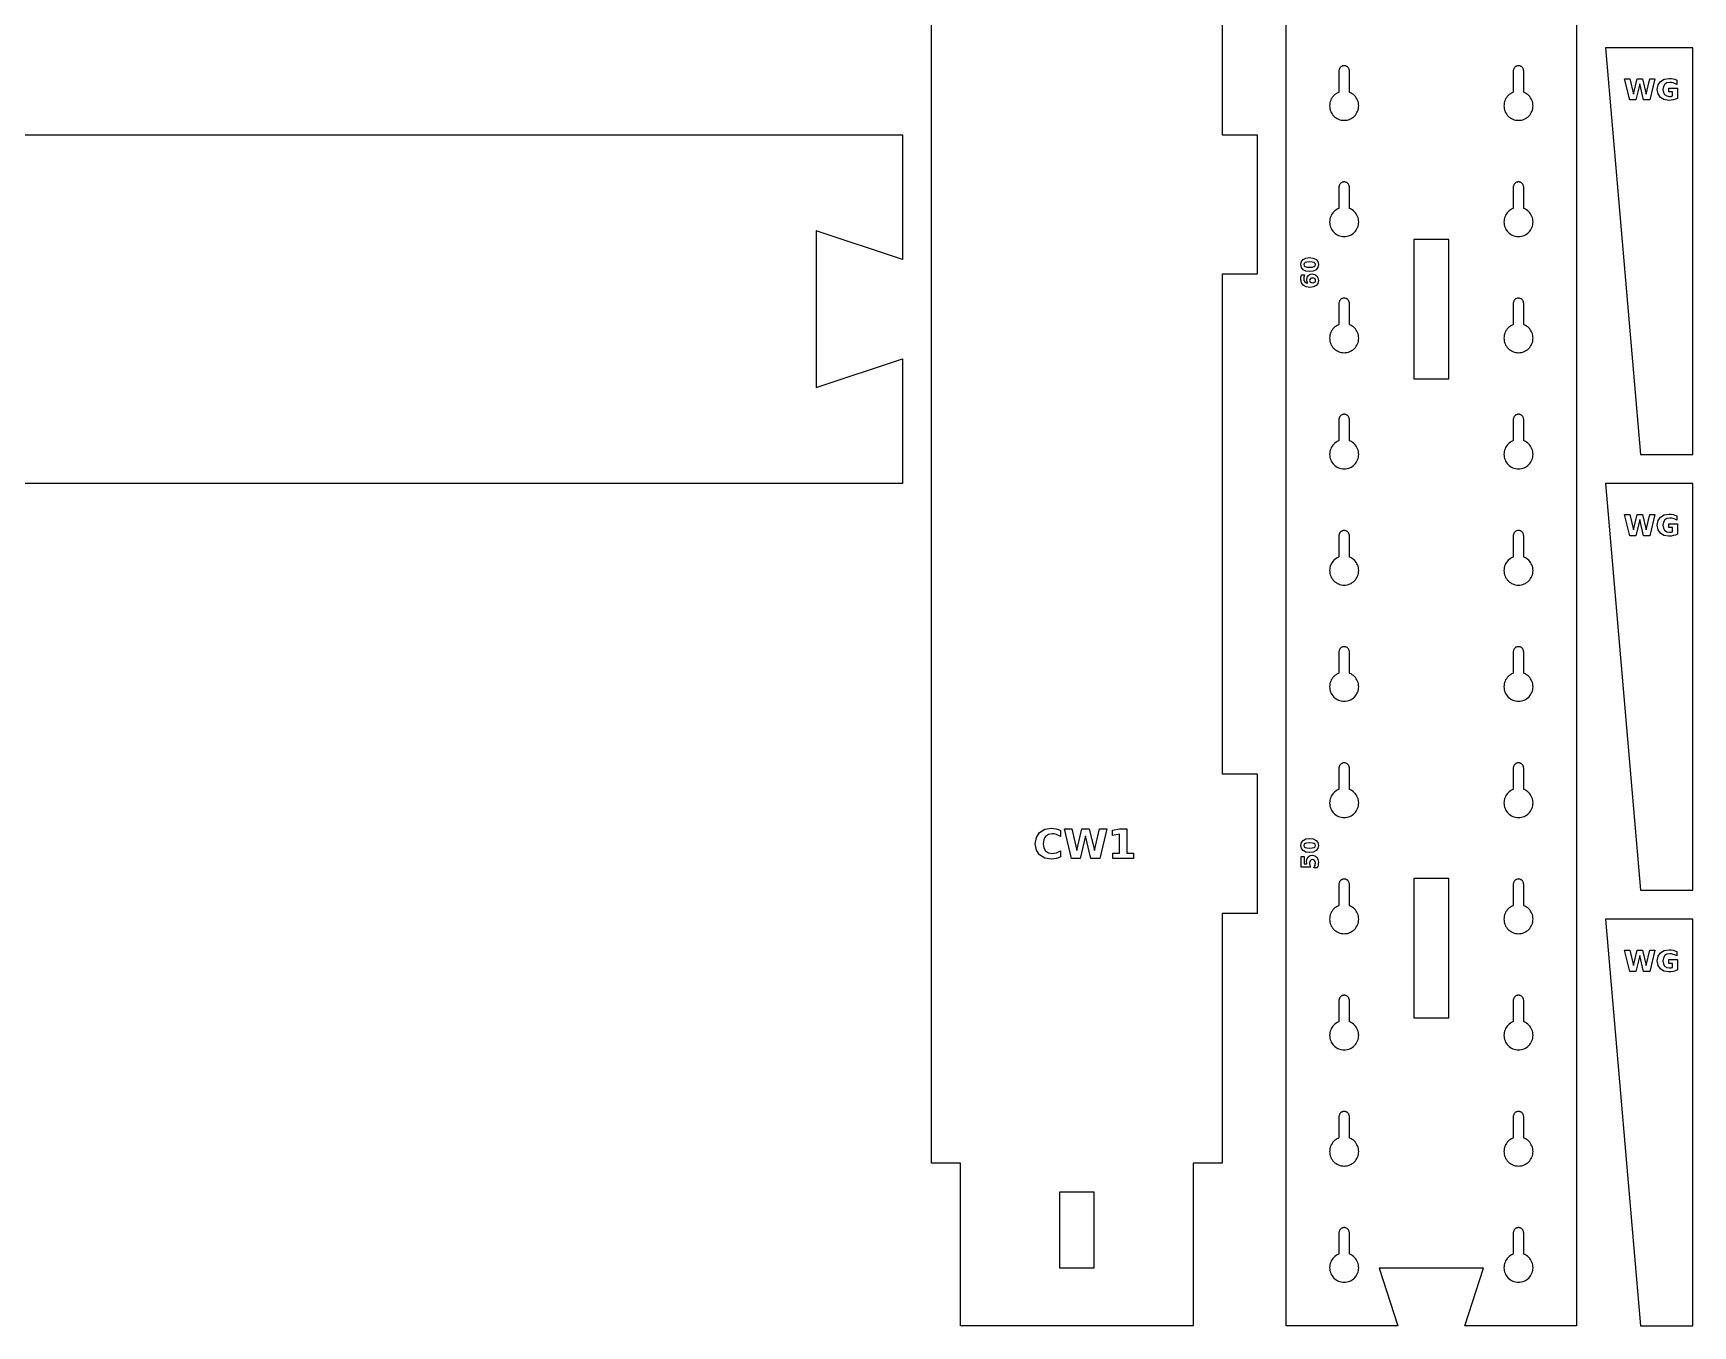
# Model space of a CAD drawing. Header units: millimetres. Extents: x 12 to 584, y 12 to 378.
# Drawn here: x 298.1 to 583.7, y 12.5 to 235 of the extents above; entities that cross this region are included whole.
import ezdxf

# ---------------------------------------------------------------- set-up
doc = ezdxf.new("R2010")
doc.units = ezdxf.units.MM
doc.layers.add('CUT', color=1, linetype='Continuous')
doc.layers.add('ENGRAVE', color=5, linetype='Continuous')

msp = doc.modelspace()

# ---------------------------------------------------------------- linework, layer by layer
at = {"layer": 'CUT', "color": 1}
for points in [[(502.72, 40.5), (497.72, 40.5), (497.72, 12.5), (457.72, 12.5), (457.72, 40.5), (452.72, 40.5), (452.72, 350.5), (470.58, 350.5), (466.47, 362.88), (488.97, 362.88), (484.86, 350.5), (502.72, 350.5), (502.72, 217.5), (508.72, 217.5), (508.72, 193.5), (502.72, 193.5), (502.72, 107.5), (508.72, 107.5), (508.72, 83.5), (502.72, 83.5)], [(518.72, 322.5), (518.72, 328.5), (558.72, 328.5), (558.72, 322.5), (563.72, 322.5), (563.72, 12.5), (544.46, 12.5), (547.72, 22.4), (529.72, 22.4), (532.97, 12.5), (513.72, 12.5), (513.72, 322.5)], [(583.72, 162.5), (583.72, 232.5), (568.72, 232.5), (574.72, 162.5)], [(525.3, 224.43), (525.11, 224.58), (524.9, 224.7), (524.67, 224.81), (524.62, 224.83), (524.62, 228.5), (524.61, 228.59), (524.6, 228.68), (524.58, 228.76), (524.55, 228.84), (524.51, 228.92), (524.47, 229), (524.41, 229.07), (524.35, 229.14), (524.29, 229.2), (524.22, 229.25), (524.14, 229.29), (524.06, 229.33), (523.98, 229.36), (523.89, 229.38), (523.81, 229.4), (523.72, 229.4), (523.63, 229.4), (523.54, 229.38), (523.46, 229.36), (523.37, 229.33), (523.29, 229.29), (523.22, 229.25), (523.15, 229.2), (523.08, 229.14), (523.02, 229.07), (522.97, 229), (522.92, 228.92), (522.89, 228.84), (522.86, 228.76), (522.84, 228.68), (522.82, 228.59), (522.82, 228.5), (522.82, 224.83), (522.76, 224.81), (522.54, 224.7), (522.33, 224.58), (522.13, 224.43), (521.95, 224.27), (521.79, 224.09), (521.64, 223.89), (521.51, 223.68), (521.41, 223.46), (521.33, 223.23), (521.27, 222.99), (521.23, 222.75), (521.22, 222.5), (521.23, 222.25), (521.27, 222.01), (521.33, 221.77), (521.41, 221.54), (521.51, 221.32), (521.64, 221.11), (521.79, 220.91), (521.95, 220.73), (522.13, 220.57), (522.33, 220.42), (522.54, 220.3), (522.76, 220.19), (522.99, 220.11), (523.23, 220.05), (523.47, 220.01), (523.72, 220), (523.96, 220.01), (524.21, 220.05), (524.44, 220.11), (524.67, 220.19), (524.9, 220.3), (525.11, 220.42), (525.3, 220.57), (525.49, 220.73), (525.65, 220.91), (525.8, 221.11), (525.92, 221.32), (526.03, 221.54), (526.11, 221.77), (526.17, 222.01), (526.21, 222.25), (526.22, 222.5), (526.21, 222.75), (526.17, 222.99), (526.11, 223.23), (526.03, 223.46), (525.92, 223.68), (525.8, 223.89), (525.65, 224.09), (525.49, 224.27)], [(555.3, 224.43), (555.11, 224.58), (554.9, 224.7), (554.67, 224.81), (554.62, 224.83), (554.62, 228.5), (554.61, 228.59), (554.6, 228.68), (554.58, 228.76), (554.55, 228.84), (554.51, 228.92), (554.47, 229), (554.41, 229.07), (554.35, 229.14), (554.29, 229.2), (554.22, 229.25), (554.14, 229.29), (554.06, 229.33), (553.98, 229.36), (553.89, 229.38), (553.81, 229.4), (553.72, 229.4), (553.63, 229.4), (553.54, 229.38), (553.46, 229.36), (553.37, 229.33), (553.29, 229.29), (553.22, 229.25), (553.15, 229.2), (553.08, 229.14), (553.02, 229.07), (552.97, 229), (552.92, 228.92), (552.89, 228.84), (552.86, 228.76), (552.84, 228.68), (552.82, 228.59), (552.82, 228.5), (552.82, 224.83), (552.76, 224.81), (552.54, 224.7), (552.33, 224.58), (552.13, 224.43), (551.95, 224.27), (551.79, 224.09), (551.64, 223.89), (551.51, 223.68), (551.41, 223.46), (551.33, 223.23), (551.27, 222.99), (551.23, 222.75), (551.22, 222.5), (551.23, 222.25), (551.27, 222.01), (551.33, 221.77), (551.41, 221.54), (551.51, 221.32), (551.64, 221.11), (551.79, 220.91), (551.95, 220.73), (552.13, 220.57), (552.33, 220.42), (552.54, 220.3), (552.76, 220.19), (552.99, 220.11), (553.23, 220.05), (553.47, 220.01), (553.72, 220), (553.96, 220.01), (554.21, 220.05), (554.44, 220.11), (554.67, 220.19), (554.9, 220.3), (555.11, 220.42), (555.3, 220.57), (555.49, 220.73), (555.65, 220.91), (555.8, 221.11), (555.92, 221.32), (556.03, 221.54), (556.11, 221.77), (556.17, 222.01), (556.21, 222.25), (556.22, 222.5), (556.21, 222.75), (556.17, 222.99), (556.11, 223.23), (556.03, 223.46), (555.92, 223.68), (555.8, 223.89), (555.65, 224.09), (555.49, 224.27)], [(525.3, 204.43), (525.11, 204.58), (524.9, 204.7), (524.67, 204.81), (524.62, 204.83), (524.62, 208.5), (524.61, 208.59), (524.6, 208.68), (524.58, 208.76), (524.55, 208.84), (524.51, 208.92), (524.47, 209), (524.41, 209.07), (524.35, 209.14), (524.29, 209.2), (524.22, 209.25), (524.14, 209.29), (524.06, 209.33), (523.98, 209.36), (523.89, 209.38), (523.81, 209.4), (523.72, 209.4), (523.63, 209.4), (523.54, 209.38), (523.46, 209.36), (523.37, 209.33), (523.29, 209.29), (523.22, 209.25), (523.15, 209.2), (523.08, 209.14), (523.02, 209.07), (522.97, 209), (522.92, 208.92), (522.89, 208.84), (522.86, 208.76), (522.84, 208.68), (522.82, 208.59), (522.82, 208.5), (522.82, 204.83), (522.76, 204.81), (522.54, 204.7), (522.33, 204.58), (522.13, 204.43), (521.95, 204.27), (521.79, 204.09), (521.64, 203.89), (521.51, 203.68), (521.41, 203.46), (521.33, 203.23), (521.27, 202.99), (521.23, 202.75), (521.22, 202.5), (521.23, 202.25), (521.27, 202.01), (521.33, 201.77), (521.41, 201.54), (521.51, 201.32), (521.64, 201.11), (521.79, 200.91), (521.95, 200.73), (522.13, 200.57), (522.33, 200.42), (522.54, 200.3), (522.76, 200.19), (522.99, 200.11), (523.23, 200.05), (523.47, 200.01), (523.72, 200), (523.96, 200.01), (524.21, 200.05), (524.44, 200.11), (524.67, 200.19), (524.9, 200.3), (525.11, 200.42), (525.3, 200.57), (525.49, 200.73), (525.65, 200.91), (525.8, 201.11), (525.92, 201.32), (526.03, 201.54), (526.11, 201.77), (526.17, 202.01), (526.21, 202.25), (526.22, 202.5), (526.21, 202.75), (526.17, 202.99), (526.11, 203.23), (526.03, 203.46), (525.92, 203.68), (525.8, 203.89), (525.65, 204.09), (525.49, 204.27)], [(555.3, 204.43), (555.11, 204.58), (554.9, 204.7), (554.67, 204.81), (554.62, 204.83), (554.62, 208.5), (554.61, 208.59), (554.6, 208.68), (554.58, 208.76), (554.55, 208.84), (554.51, 208.92), (554.47, 209), (554.41, 209.07), (554.35, 209.14), (554.29, 209.2), (554.22, 209.25), (554.14, 209.29), (554.06, 209.33), (553.98, 209.36), (553.89, 209.38), (553.81, 209.4), (553.72, 209.4), (553.63, 209.4), (553.54, 209.38), (553.46, 209.36), (553.37, 209.33), (553.29, 209.29), (553.22, 209.25), (553.15, 209.2), (553.08, 209.14), (553.02, 209.07), (552.97, 209), (552.92, 208.92), (552.89, 208.84), (552.86, 208.76), (552.84, 208.68), (552.82, 208.59), (552.82, 208.5), (552.82, 204.83), (552.76, 204.81), (552.54, 204.7), (552.33, 204.58), (552.13, 204.43), (551.95, 204.27), (551.79, 204.09), (551.64, 203.89), (551.51, 203.68), (551.41, 203.46), (551.33, 203.23), (551.27, 202.99), (551.23, 202.75), (551.22, 202.5), (551.23, 202.25), (551.27, 202.01), (551.33, 201.77), (551.41, 201.54), (551.51, 201.32), (551.64, 201.11), (551.79, 200.91), (551.95, 200.73), (552.13, 200.57), (552.33, 200.42), (552.54, 200.3), (552.76, 200.19), (552.99, 200.11), (553.23, 200.05), (553.47, 200.01), (553.72, 200), (553.96, 200.01), (554.21, 200.05), (554.44, 200.11), (554.67, 200.19), (554.9, 200.3), (555.11, 200.42), (555.3, 200.57), (555.49, 200.73), (555.65, 200.91), (555.8, 201.11), (555.92, 201.32), (556.03, 201.54), (556.11, 201.77), (556.17, 202.01), (556.21, 202.25), (556.22, 202.5), (556.21, 202.75), (556.17, 202.99), (556.11, 203.23), (556.03, 203.46), (555.92, 203.68), (555.8, 203.89), (555.65, 204.09), (555.49, 204.27)], [(535.72, 199.5), (535.72, 175.5), (541.72, 175.5), (541.72, 199.5)], [(525.49, 184.27), (525.3, 184.43), (525.11, 184.58), (524.9, 184.7), (524.67, 184.81), (524.62, 184.83), (524.62, 188.5), (524.61, 188.59), (524.6, 188.68), (524.58, 188.76), (524.55, 188.84), (524.51, 188.92), (524.47, 189), (524.41, 189.07), (524.35, 189.14), (524.29, 189.2), (524.22, 189.25), (524.14, 189.29), (524.06, 189.33), (523.98, 189.36), (523.89, 189.38), (523.81, 189.4), (523.72, 189.4), (523.63, 189.4), (523.54, 189.38), (523.46, 189.36), (523.37, 189.33), (523.29, 189.29), (523.22, 189.25), (523.15, 189.2), (523.08, 189.14), (523.02, 189.07), (522.97, 189), (522.92, 188.92), (522.89, 188.84), (522.86, 188.76), (522.84, 188.68), (522.82, 188.59), (522.82, 188.5), (522.82, 184.83), (522.76, 184.81), (522.54, 184.7), (522.33, 184.58), (522.13, 184.43), (521.95, 184.27), (521.79, 184.09), (521.64, 183.89), (521.51, 183.68), (521.41, 183.46), (521.33, 183.23), (521.27, 182.99), (521.23, 182.75), (521.22, 182.5), (521.23, 182.25), (521.27, 182.01), (521.33, 181.77), (521.41, 181.54), (521.51, 181.32), (521.64, 181.11), (521.79, 180.91), (521.95, 180.73), (522.13, 180.57), (522.33, 180.42), (522.54, 180.3), (522.76, 180.19), (522.99, 180.11), (523.23, 180.05), (523.47, 180.01), (523.72, 180), (523.96, 180.01), (524.21, 180.05), (524.44, 180.11), (524.67, 180.19), (524.9, 180.3), (525.11, 180.42), (525.3, 180.57), (525.49, 180.73), (525.65, 180.91), (525.8, 181.11), (525.92, 181.32), (526.03, 181.54), (526.11, 181.77), (526.17, 182.01), (526.21, 182.25), (526.22, 182.5), (526.21, 182.75), (526.17, 182.99), (526.11, 183.23), (526.03, 183.46), (525.92, 183.68), (525.8, 183.89), (525.65, 184.09)], [(555.3, 184.43), (555.11, 184.58), (554.9, 184.7), (554.67, 184.81), (554.62, 184.83), (554.62, 188.5), (554.61, 188.59), (554.6, 188.68), (554.58, 188.76), (554.55, 188.84), (554.51, 188.92), (554.47, 189), (554.41, 189.07), (554.35, 189.14), (554.29, 189.2), (554.22, 189.25), (554.14, 189.29), (554.06, 189.33), (553.98, 189.36), (553.89, 189.38), (553.81, 189.4), (553.72, 189.4), (553.63, 189.4), (553.54, 189.38), (553.46, 189.36), (553.37, 189.33), (553.29, 189.29), (553.22, 189.25), (553.15, 189.2), (553.08, 189.14), (553.02, 189.07), (552.97, 189), (552.92, 188.92), (552.89, 188.84), (552.86, 188.76), (552.84, 188.68), (552.82, 188.59), (552.82, 188.5), (552.82, 184.83), (552.76, 184.81), (552.54, 184.7), (552.33, 184.58), (552.13, 184.43), (551.95, 184.27), (551.79, 184.09), (551.64, 183.89), (551.51, 183.68), (551.41, 183.46), (551.33, 183.23), (551.27, 182.99), (551.23, 182.75), (551.22, 182.5), (551.23, 182.25), (551.27, 182.01), (551.33, 181.77), (551.41, 181.54), (551.51, 181.32), (551.64, 181.11), (551.79, 180.91), (551.95, 180.73), (552.13, 180.57), (552.33, 180.42), (552.54, 180.3), (552.76, 180.19), (552.99, 180.11), (553.23, 180.05), (553.47, 180.01), (553.72, 180), (553.96, 180.01), (554.21, 180.05), (554.44, 180.11), (554.67, 180.19), (554.9, 180.3), (555.11, 180.42), (555.3, 180.57), (555.49, 180.73), (555.65, 180.91), (555.8, 181.11), (555.92, 181.32), (556.03, 181.54), (556.11, 181.77), (556.17, 182.01), (556.21, 182.25), (556.22, 182.5), (556.21, 182.75), (556.17, 182.99), (556.11, 183.23), (556.03, 183.46), (555.92, 183.68), (555.8, 183.89), (555.65, 184.09), (555.49, 184.27)], [(525.49, 164.27), (525.3, 164.43), (525.11, 164.58), (524.9, 164.7), (524.67, 164.81), (524.62, 164.83), (524.62, 168.5), (524.61, 168.59), (524.6, 168.68), (524.58, 168.76), (524.55, 168.84), (524.51, 168.92), (524.47, 169), (524.41, 169.07), (524.35, 169.14), (524.29, 169.2), (524.22, 169.25), (524.14, 169.29), (524.06, 169.33), (523.98, 169.36), (523.89, 169.38), (523.81, 169.4), (523.72, 169.4), (523.63, 169.4), (523.54, 169.38), (523.46, 169.36), (523.37, 169.33), (523.29, 169.29), (523.22, 169.25), (523.15, 169.2), (523.08, 169.14), (523.02, 169.07), (522.97, 169), (522.92, 168.92), (522.89, 168.84), (522.86, 168.76), (522.84, 168.68), (522.82, 168.59), (522.82, 168.5), (522.82, 164.83), (522.76, 164.81), (522.54, 164.7), (522.33, 164.58), (522.13, 164.43), (521.95, 164.27), (521.79, 164.09), (521.64, 163.89), (521.51, 163.68), (521.41, 163.46), (521.33, 163.23), (521.27, 162.99), (521.23, 162.75), (521.22, 162.5), (521.23, 162.25), (521.27, 162.01), (521.33, 161.77), (521.41, 161.54), (521.51, 161.32), (521.64, 161.11), (521.79, 160.91), (521.95, 160.73), (522.13, 160.57), (522.33, 160.42), (522.54, 160.3), (522.76, 160.19), (522.99, 160.11), (523.23, 160.05), (523.47, 160.01), (523.72, 160), (523.96, 160.01), (524.21, 160.05), (524.44, 160.11), (524.67, 160.19), (524.9, 160.3), (525.11, 160.42), (525.3, 160.57), (525.49, 160.73), (525.65, 160.91), (525.8, 161.11), (525.92, 161.32), (526.03, 161.54), (526.11, 161.77), (526.17, 162.01), (526.21, 162.25), (526.22, 162.5), (526.21, 162.75), (526.17, 162.99), (526.11, 163.23), (526.03, 163.46), (525.92, 163.68), (525.8, 163.89), (525.65, 164.09)], [(555.49, 164.27), (555.3, 164.43), (555.11, 164.58), (554.9, 164.7), (554.67, 164.81), (554.62, 164.83), (554.62, 168.5), (554.61, 168.59), (554.6, 168.68), (554.58, 168.76), (554.55, 168.84), (554.51, 168.92), (554.47, 169), (554.41, 169.07), (554.35, 169.14), (554.29, 169.2), (554.22, 169.25), (554.14, 169.29), (554.06, 169.33), (553.98, 169.36), (553.89, 169.38), (553.81, 169.4), (553.72, 169.4), (553.63, 169.4), (553.54, 169.38), (553.46, 169.36), (553.37, 169.33), (553.29, 169.29), (553.22, 169.25), (553.15, 169.2), (553.08, 169.14), (553.02, 169.07), (552.97, 169), (552.92, 168.92), (552.89, 168.84), (552.86, 168.76), (552.84, 168.68), (552.82, 168.59), (552.82, 168.5), (552.82, 164.83), (552.76, 164.81), (552.54, 164.7), (552.33, 164.58), (552.13, 164.43), (551.95, 164.27), (551.79, 164.09), (551.64, 163.89), (551.51, 163.68), (551.41, 163.46), (551.33, 163.23), (551.27, 162.99), (551.23, 162.75), (551.22, 162.5), (551.23, 162.25), (551.27, 162.01), (551.33, 161.77), (551.41, 161.54), (551.51, 161.32), (551.64, 161.11), (551.79, 160.91), (551.95, 160.73), (552.13, 160.57), (552.33, 160.42), (552.54, 160.3), (552.76, 160.19), (552.99, 160.11), (553.23, 160.05), (553.47, 160.01), (553.72, 160), (553.96, 160.01), (554.21, 160.05), (554.44, 160.11), (554.67, 160.19), (554.9, 160.3), (555.11, 160.42), (555.3, 160.57), (555.49, 160.73), (555.65, 160.91), (555.8, 161.11), (555.92, 161.32), (556.03, 161.54), (556.11, 161.77), (556.17, 162.01), (556.21, 162.25), (556.22, 162.5), (556.21, 162.75), (556.17, 162.99), (556.11, 163.23), (556.03, 163.46), (555.92, 163.68), (555.8, 163.89), (555.65, 164.09)], [(583.72, 87.5), (583.72, 157.5), (568.72, 157.5), (574.72, 87.5)], [(525.3, 144.43), (525.11, 144.58), (524.9, 144.7), (524.67, 144.81), (524.62, 144.83), (524.62, 148.5), (524.61, 148.59), (524.6, 148.68), (524.58, 148.76), (524.55, 148.84), (524.51, 148.92), (524.47, 149), (524.41, 149.07), (524.35, 149.14), (524.29, 149.2), (524.22, 149.25), (524.14, 149.29), (524.06, 149.33), (523.98, 149.36), (523.89, 149.38), (523.81, 149.4), (523.72, 149.4), (523.63, 149.4), (523.54, 149.38), (523.46, 149.36), (523.37, 149.33), (523.29, 149.29), (523.22, 149.25), (523.15, 149.2), (523.08, 149.14), (523.02, 149.07), (522.97, 149), (522.92, 148.92), (522.89, 148.84), (522.86, 148.76), (522.84, 148.68), (522.82, 148.59), (522.82, 148.5), (522.82, 144.83), (522.76, 144.81), (522.54, 144.7), (522.33, 144.58), (522.13, 144.43), (521.95, 144.27), (521.79, 144.09), (521.64, 143.89), (521.51, 143.68), (521.41, 143.46), (521.33, 143.23), (521.27, 142.99), (521.23, 142.75), (521.22, 142.5), (521.23, 142.25), (521.27, 142.01), (521.33, 141.77), (521.41, 141.54), (521.51, 141.32), (521.64, 141.11), (521.79, 140.91), (521.95, 140.73), (522.13, 140.57), (522.33, 140.42), (522.54, 140.3), (522.76, 140.19), (522.99, 140.11), (523.23, 140.05), (523.47, 140.01), (523.72, 140), (523.96, 140.01), (524.21, 140.05), (524.44, 140.11), (524.67, 140.19), (524.9, 140.3), (525.11, 140.42), (525.3, 140.57), (525.49, 140.73), (525.65, 140.91), (525.8, 141.11), (525.92, 141.32), (526.03, 141.54), (526.11, 141.77), (526.17, 142.01), (526.21, 142.25), (526.22, 142.5), (526.21, 142.75), (526.17, 142.99), (526.11, 143.23), (526.03, 143.46), (525.92, 143.68), (525.8, 143.89), (525.65, 144.09), (525.49, 144.27)], [(555.49, 144.27), (555.3, 144.43), (555.11, 144.58), (554.9, 144.7), (554.67, 144.81), (554.62, 144.83), (554.62, 148.5), (554.61, 148.59), (554.6, 148.68), (554.58, 148.76), (554.55, 148.84), (554.51, 148.92), (554.47, 149), (554.41, 149.07), (554.35, 149.14), (554.29, 149.2), (554.22, 149.25), (554.14, 149.29), (554.06, 149.33), (553.98, 149.36), (553.89, 149.38), (553.81, 149.4), (553.72, 149.4), (553.63, 149.4), (553.54, 149.38), (553.46, 149.36), (553.37, 149.33), (553.29, 149.29), (553.22, 149.25), (553.15, 149.2), (553.08, 149.14), (553.02, 149.07), (552.97, 149), (552.92, 148.92), (552.89, 148.84), (552.86, 148.76), (552.84, 148.68), (552.82, 148.59), (552.82, 148.5), (552.82, 144.83), (552.76, 144.81), (552.54, 144.7), (552.33, 144.58), (552.13, 144.43), (551.95, 144.27), (551.79, 144.09), (551.64, 143.89), (551.51, 143.68), (551.41, 143.46), (551.33, 143.23), (551.27, 142.99), (551.23, 142.75), (551.22, 142.5), (551.23, 142.25), (551.27, 142.01), (551.33, 141.77), (551.41, 141.54), (551.51, 141.32), (551.64, 141.11), (551.79, 140.91), (551.95, 140.73), (552.13, 140.57), (552.33, 140.42), (552.54, 140.3), (552.76, 140.19), (552.99, 140.11), (553.23, 140.05), (553.47, 140.01), (553.72, 140), (553.96, 140.01), (554.21, 140.05), (554.44, 140.11), (554.67, 140.19), (554.9, 140.3), (555.11, 140.42), (555.3, 140.57), (555.49, 140.73), (555.65, 140.91), (555.8, 141.11), (555.92, 141.32), (556.03, 141.54), (556.11, 141.77), (556.17, 142.01), (556.21, 142.25), (556.22, 142.5), (556.21, 142.75), (556.17, 142.99), (556.11, 143.23), (556.03, 143.46), (555.92, 143.68), (555.8, 143.89), (555.65, 144.09)], [(525.49, 124.27), (525.3, 124.43), (525.11, 124.58), (524.9, 124.7), (524.67, 124.81), (524.62, 124.83), (524.62, 128.5), (524.61, 128.59), (524.6, 128.68), (524.58, 128.76), (524.55, 128.84), (524.51, 128.92), (524.47, 129), (524.41, 129.07), (524.35, 129.14), (524.29, 129.2), (524.22, 129.25), (524.14, 129.29), (524.06, 129.33), (523.98, 129.36), (523.89, 129.38), (523.81, 129.4), (523.72, 129.4), (523.63, 129.4), (523.54, 129.38), (523.46, 129.36), (523.37, 129.33), (523.29, 129.29), (523.22, 129.25), (523.15, 129.2), (523.08, 129.14), (523.02, 129.07), (522.97, 129), (522.92, 128.92), (522.89, 128.84), (522.86, 128.76), (522.84, 128.68), (522.82, 128.59), (522.82, 128.5), (522.82, 124.83), (522.76, 124.81), (522.54, 124.7), (522.33, 124.58), (522.13, 124.43), (521.95, 124.27), (521.79, 124.09), (521.64, 123.89), (521.51, 123.68), (521.41, 123.46), (521.33, 123.23), (521.27, 122.99), (521.23, 122.75), (521.22, 122.5), (521.23, 122.25), (521.27, 122.01), (521.33, 121.77), (521.41, 121.54), (521.51, 121.32), (521.64, 121.11), (521.79, 120.91), (521.95, 120.73), (522.13, 120.57), (522.33, 120.42), (522.54, 120.3), (522.76, 120.19), (522.99, 120.11), (523.23, 120.05), (523.47, 120.01), (523.72, 120), (523.96, 120.01), (524.21, 120.05), (524.44, 120.11), (524.67, 120.19), (524.9, 120.3), (525.11, 120.42), (525.3, 120.57), (525.49, 120.73), (525.65, 120.91), (525.8, 121.11), (525.92, 121.32), (526.03, 121.54), (526.11, 121.77), (526.17, 122.01), (526.21, 122.25), (526.22, 122.5), (526.21, 122.75), (526.17, 122.99), (526.11, 123.23), (526.03, 123.46), (525.92, 123.68), (525.8, 123.89), (525.65, 124.09)], [(555.3, 124.43), (555.11, 124.58), (554.9, 124.7), (554.67, 124.81), (554.62, 124.83), (554.62, 128.5), (554.61, 128.59), (554.6, 128.68), (554.58, 128.76), (554.55, 128.84), (554.51, 128.92), (554.47, 129), (554.41, 129.07), (554.35, 129.14), (554.29, 129.2), (554.22, 129.25), (554.14, 129.29), (554.06, 129.33), (553.98, 129.36), (553.89, 129.38), (553.81, 129.4), (553.72, 129.4), (553.63, 129.4), (553.54, 129.38), (553.46, 129.36), (553.37, 129.33), (553.29, 129.29), (553.22, 129.25), (553.15, 129.2), (553.08, 129.14), (553.02, 129.07), (552.97, 129), (552.92, 128.92), (552.89, 128.84), (552.86, 128.76), (552.84, 128.68), (552.82, 128.59), (552.82, 128.5), (552.82, 124.83), (552.76, 124.81), (552.54, 124.7), (552.33, 124.58), (552.13, 124.43), (551.95, 124.27), (551.79, 124.09), (551.64, 123.89), (551.51, 123.68), (551.41, 123.46), (551.33, 123.23), (551.27, 122.99), (551.23, 122.75), (551.22, 122.5), (551.23, 122.25), (551.27, 122.01), (551.33, 121.77), (551.41, 121.54), (551.51, 121.32), (551.64, 121.11), (551.79, 120.91), (551.95, 120.73), (552.13, 120.57), (552.33, 120.42), (552.54, 120.3), (552.76, 120.19), (552.99, 120.11), (553.23, 120.05), (553.47, 120.01), (553.72, 120), (553.96, 120.01), (554.21, 120.05), (554.44, 120.11), (554.67, 120.19), (554.9, 120.3), (555.11, 120.42), (555.3, 120.57), (555.49, 120.73), (555.65, 120.91), (555.8, 121.11), (555.92, 121.32), (556.03, 121.54), (556.11, 121.77), (556.17, 122.01), (556.21, 122.25), (556.22, 122.5), (556.21, 122.75), (556.17, 122.99), (556.11, 123.23), (556.03, 123.46), (555.92, 123.68), (555.8, 123.89), (555.65, 124.09), (555.49, 124.27)], [(525.3, 104.43), (525.11, 104.58), (524.9, 104.7), (524.67, 104.81), (524.62, 104.83), (524.62, 108.5), (524.61, 108.59), (524.6, 108.68), (524.58, 108.76), (524.55, 108.84), (524.51, 108.92), (524.47, 109), (524.41, 109.07), (524.35, 109.14), (524.29, 109.2), (524.22, 109.25), (524.14, 109.29), (524.06, 109.33), (523.98, 109.36), (523.89, 109.38), (523.81, 109.4), (523.72, 109.4), (523.63, 109.4), (523.54, 109.38), (523.46, 109.36), (523.37, 109.33), (523.29, 109.29), (523.22, 109.25), (523.15, 109.2), (523.08, 109.14), (523.02, 109.07), (522.97, 109), (522.92, 108.92), (522.89, 108.84), (522.86, 108.76), (522.84, 108.68), (522.82, 108.59), (522.82, 108.5), (522.82, 104.83), (522.76, 104.81), (522.54, 104.7), (522.33, 104.58), (522.13, 104.43), (521.95, 104.27), (521.79, 104.09), (521.64, 103.89), (521.51, 103.68), (521.41, 103.46), (521.33, 103.23), (521.27, 102.99), (521.23, 102.75), (521.22, 102.5), (521.23, 102.25), (521.27, 102.01), (521.33, 101.77), (521.41, 101.54), (521.51, 101.32), (521.64, 101.11), (521.79, 100.91), (521.95, 100.73), (522.13, 100.57), (522.33, 100.42), (522.54, 100.3), (522.76, 100.19), (522.99, 100.11), (523.23, 100.05), (523.47, 100.01), (523.72, 100), (523.96, 100.01), (524.21, 100.05), (524.44, 100.11), (524.67, 100.19), (524.9, 100.3), (525.11, 100.42), (525.3, 100.57), (525.49, 100.73), (525.65, 100.91), (525.8, 101.11), (525.92, 101.32), (526.03, 101.54), (526.11, 101.77), (526.17, 102.01), (526.21, 102.25), (526.22, 102.5), (526.21, 102.75), (526.17, 102.99), (526.11, 103.23), (526.03, 103.46), (525.92, 103.68), (525.8, 103.89), (525.65, 104.09), (525.49, 104.27)], [(555.3, 104.43), (555.11, 104.58), (554.9, 104.7), (554.67, 104.81), (554.62, 104.83), (554.62, 108.5), (554.61, 108.59), (554.6, 108.68), (554.58, 108.76), (554.55, 108.84), (554.51, 108.92), (554.47, 109), (554.41, 109.07), (554.35, 109.14), (554.29, 109.2), (554.22, 109.25), (554.14, 109.29), (554.06, 109.33), (553.98, 109.36), (553.89, 109.38), (553.81, 109.4), (553.72, 109.4), (553.63, 109.4), (553.54, 109.38), (553.46, 109.36), (553.37, 109.33), (553.29, 109.29), (553.22, 109.25), (553.15, 109.2), (553.08, 109.14), (553.02, 109.07), (552.97, 109), (552.92, 108.92), (552.89, 108.84), (552.86, 108.76), (552.84, 108.68), (552.82, 108.59), (552.82, 108.5), (552.82, 104.83), (552.76, 104.81), (552.54, 104.7), (552.33, 104.58), (552.13, 104.43), (551.95, 104.27), (551.79, 104.09), (551.64, 103.89), (551.51, 103.68), (551.41, 103.46), (551.33, 103.23), (551.27, 102.99), (551.23, 102.75), (551.22, 102.5), (551.23, 102.25), (551.27, 102.01), (551.33, 101.77), (551.41, 101.54), (551.51, 101.32), (551.64, 101.11), (551.79, 100.91), (551.95, 100.73), (552.13, 100.57), (552.33, 100.42), (552.54, 100.3), (552.76, 100.19), (552.99, 100.11), (553.23, 100.05), (553.47, 100.01), (553.72, 100), (553.96, 100.01), (554.21, 100.05), (554.44, 100.11), (554.67, 100.19), (554.9, 100.3), (555.11, 100.42), (555.3, 100.57), (555.49, 100.73), (555.65, 100.91), (555.8, 101.11), (555.92, 101.32), (556.03, 101.54), (556.11, 101.77), (556.17, 102.01), (556.21, 102.25), (556.22, 102.5), (556.21, 102.75), (556.17, 102.99), (556.11, 103.23), (556.03, 103.46), (555.92, 103.68), (555.8, 103.89), (555.65, 104.09), (555.49, 104.27)], [(525.49, 84.27), (525.3, 84.43), (525.11, 84.58), (524.9, 84.7), (524.67, 84.81), (524.62, 84.83), (524.62, 88.5), (524.61, 88.59), (524.6, 88.68), (524.58, 88.76), (524.55, 88.84), (524.51, 88.92), (524.47, 89), (524.41, 89.07), (524.35, 89.14), (524.29, 89.2), (524.22, 89.25), (524.14, 89.29), (524.06, 89.33), (523.98, 89.36), (523.89, 89.38), (523.81, 89.4), (523.72, 89.4), (523.63, 89.4), (523.54, 89.38), (523.46, 89.36), (523.37, 89.33), (523.29, 89.29), (523.22, 89.25), (523.15, 89.2), (523.08, 89.14), (523.02, 89.07), (522.97, 89), (522.92, 88.92), (522.89, 88.84), (522.86, 88.76), (522.84, 88.68), (522.82, 88.59), (522.82, 88.5), (522.82, 84.83), (522.76, 84.81), (522.54, 84.7), (522.33, 84.58), (522.13, 84.43), (521.95, 84.27), (521.79, 84.09), (521.64, 83.89), (521.51, 83.68), (521.41, 83.46), (521.33, 83.23), (521.27, 82.99), (521.23, 82.75), (521.22, 82.5), (521.23, 82.25), (521.27, 82.01), (521.33, 81.77), (521.41, 81.54), (521.51, 81.32), (521.64, 81.11), (521.79, 80.91), (521.95, 80.73), (522.13, 80.57), (522.33, 80.42), (522.54, 80.3), (522.76, 80.19), (522.99, 80.11), (523.23, 80.05), (523.47, 80.01), (523.72, 80), (523.96, 80.01), (524.21, 80.05), (524.44, 80.11), (524.67, 80.19), (524.9, 80.3), (525.11, 80.42), (525.3, 80.57), (525.49, 80.73), (525.65, 80.91), (525.8, 81.11), (525.92, 81.32), (526.03, 81.54), (526.11, 81.77), (526.17, 82.01), (526.21, 82.25), (526.22, 82.5), (526.21, 82.75), (526.17, 82.99), (526.11, 83.23), (526.03, 83.46), (525.92, 83.68), (525.8, 83.89), (525.65, 84.09)], [(535.72, 89.5), (535.72, 65.5), (541.72, 65.5), (541.72, 89.5)], [(555.3, 84.43), (555.11, 84.58), (554.9, 84.7), (554.67, 84.81), (554.62, 84.83), (554.62, 88.5), (554.61, 88.59), (554.6, 88.68), (554.58, 88.76), (554.55, 88.84), (554.51, 88.92), (554.47, 89), (554.41, 89.07), (554.35, 89.14), (554.29, 89.2), (554.22, 89.25), (554.14, 89.29), (554.06, 89.33), (553.98, 89.36), (553.89, 89.38), (553.81, 89.4), (553.72, 89.4), (553.63, 89.4), (553.54, 89.38), (553.46, 89.36), (553.37, 89.33), (553.29, 89.29), (553.22, 89.25), (553.15, 89.2), (553.08, 89.14), (553.02, 89.07), (552.97, 89), (552.92, 88.92), (552.89, 88.84), (552.86, 88.76), (552.84, 88.68), (552.82, 88.59), (552.82, 88.5), (552.82, 84.83), (552.76, 84.81), (552.54, 84.7), (552.33, 84.58), (552.13, 84.43), (551.95, 84.27), (551.79, 84.09), (551.64, 83.89), (551.51, 83.68), (551.41, 83.46), (551.33, 83.23), (551.27, 82.99), (551.23, 82.75), (551.22, 82.5), (551.23, 82.25), (551.27, 82.01), (551.33, 81.77), (551.41, 81.54), (551.51, 81.32), (551.64, 81.11), (551.79, 80.91), (551.95, 80.73), (552.13, 80.57), (552.33, 80.42), (552.54, 80.3), (552.76, 80.19), (552.99, 80.11), (553.23, 80.05), (553.47, 80.01), (553.72, 80), (553.96, 80.01), (554.21, 80.05), (554.44, 80.11), (554.67, 80.19), (554.9, 80.3), (555.11, 80.42), (555.3, 80.57), (555.49, 80.73), (555.65, 80.91), (555.8, 81.11), (555.92, 81.32), (556.03, 81.54), (556.11, 81.77), (556.17, 82.01), (556.21, 82.25), (556.22, 82.5), (556.21, 82.75), (556.17, 82.99), (556.11, 83.23), (556.03, 83.46), (555.92, 83.68), (555.8, 83.89), (555.65, 84.09), (555.49, 84.27)], [(583.72, 12.5), (583.72, 82.5), (568.72, 82.5), (574.72, 12.5)], [(525.3, 64.43), (525.11, 64.58), (524.9, 64.7), (524.67, 64.81), (524.62, 64.83), (524.62, 68.5), (524.61, 68.59), (524.6, 68.68), (524.58, 68.76), (524.55, 68.84), (524.51, 68.92), (524.47, 69), (524.41, 69.07), (524.35, 69.14), (524.29, 69.2), (524.22, 69.25), (524.14, 69.29), (524.06, 69.33), (523.98, 69.36), (523.89, 69.38), (523.81, 69.4), (523.72, 69.4), (523.63, 69.4), (523.54, 69.38), (523.46, 69.36), (523.37, 69.33), (523.29, 69.29), (523.22, 69.25), (523.15, 69.2), (523.08, 69.14), (523.02, 69.07), (522.97, 69), (522.92, 68.92), (522.89, 68.84), (522.86, 68.76), (522.84, 68.68), (522.82, 68.59), (522.82, 68.5), (522.82, 64.83), (522.76, 64.81), (522.54, 64.7), (522.33, 64.58), (522.13, 64.43), (521.95, 64.27), (521.79, 64.09), (521.64, 63.89), (521.51, 63.68), (521.41, 63.46), (521.33, 63.23), (521.27, 62.99), (521.23, 62.75), (521.22, 62.5), (521.23, 62.25), (521.27, 62.01), (521.33, 61.77), (521.41, 61.54), (521.51, 61.32), (521.64, 61.11), (521.79, 60.91), (521.95, 60.73), (522.13, 60.57), (522.33, 60.42), (522.54, 60.3), (522.76, 60.19), (522.99, 60.11), (523.23, 60.05), (523.47, 60.01), (523.72, 60), (523.96, 60.01), (524.21, 60.05), (524.44, 60.11), (524.67, 60.19), (524.9, 60.3), (525.11, 60.42), (525.3, 60.57), (525.49, 60.73), (525.65, 60.91), (525.8, 61.11), (525.92, 61.32), (526.03, 61.54), (526.11, 61.77), (526.17, 62.01), (526.21, 62.25), (526.22, 62.5), (526.21, 62.75), (526.17, 62.99), (526.11, 63.23), (526.03, 63.46), (525.92, 63.68), (525.8, 63.89), (525.65, 64.09), (525.49, 64.27)], [(555.49, 64.27), (555.3, 64.43), (555.11, 64.58), (554.9, 64.7), (554.67, 64.81), (554.62, 64.83), (554.62, 68.5), (554.61, 68.59), (554.6, 68.68), (554.58, 68.76), (554.55, 68.84), (554.51, 68.92), (554.47, 69), (554.41, 69.07), (554.35, 69.14), (554.29, 69.2), (554.22, 69.25), (554.14, 69.29), (554.06, 69.33), (553.98, 69.36), (553.89, 69.38), (553.81, 69.4), (553.72, 69.4), (553.63, 69.4), (553.54, 69.38), (553.46, 69.36), (553.37, 69.33), (553.29, 69.29), (553.22, 69.25), (553.15, 69.2), (553.08, 69.14), (553.02, 69.07), (552.97, 69), (552.92, 68.92), (552.89, 68.84), (552.86, 68.76), (552.84, 68.68), (552.82, 68.59), (552.82, 68.5), (552.82, 64.83), (552.76, 64.81), (552.54, 64.7), (552.33, 64.58), (552.13, 64.43), (551.95, 64.27), (551.79, 64.09), (551.64, 63.89), (551.51, 63.68), (551.41, 63.46), (551.33, 63.23), (551.27, 62.99), (551.23, 62.75), (551.22, 62.5), (551.23, 62.25), (551.27, 62.01), (551.33, 61.77), (551.41, 61.54), (551.51, 61.32), (551.64, 61.11), (551.79, 60.91), (551.95, 60.73), (552.13, 60.57), (552.33, 60.42), (552.54, 60.3), (552.76, 60.19), (552.99, 60.11), (553.23, 60.05), (553.47, 60.01), (553.72, 60), (553.96, 60.01), (554.21, 60.05), (554.44, 60.11), (554.67, 60.19), (554.9, 60.3), (555.11, 60.42), (555.3, 60.57), (555.49, 60.73), (555.65, 60.91), (555.8, 61.11), (555.92, 61.32), (556.03, 61.54), (556.11, 61.77), (556.17, 62.01), (556.21, 62.25), (556.22, 62.5), (556.21, 62.75), (556.17, 62.99), (556.11, 63.23), (556.03, 63.46), (555.92, 63.68), (555.8, 63.89), (555.65, 64.09)], [(525.3, 44.43), (525.11, 44.58), (524.9, 44.7), (524.67, 44.81), (524.62, 44.83), (524.62, 48.5), (524.61, 48.59), (524.6, 48.68), (524.58, 48.76), (524.55, 48.84), (524.51, 48.92), (524.47, 49), (524.41, 49.07), (524.35, 49.14), (524.29, 49.2), (524.22, 49.25), (524.14, 49.29), (524.06, 49.33), (523.98, 49.36), (523.89, 49.38), (523.81, 49.4), (523.72, 49.4), (523.63, 49.4), (523.54, 49.38), (523.46, 49.36), (523.37, 49.33), (523.29, 49.29), (523.22, 49.25), (523.15, 49.2), (523.08, 49.14), (523.02, 49.07), (522.97, 49), (522.92, 48.92), (522.89, 48.84), (522.86, 48.76), (522.84, 48.68), (522.82, 48.59), (522.82, 48.5), (522.82, 44.83), (522.76, 44.81), (522.54, 44.7), (522.33, 44.58), (522.13, 44.43), (521.95, 44.27), (521.79, 44.09), (521.64, 43.89), (521.51, 43.68), (521.41, 43.46), (521.33, 43.23), (521.27, 42.99), (521.23, 42.75), (521.22, 42.5), (521.23, 42.25), (521.27, 42.01), (521.33, 41.77), (521.41, 41.54), (521.51, 41.32), (521.64, 41.11), (521.79, 40.91), (521.95, 40.73), (522.13, 40.57), (522.33, 40.42), (522.54, 40.3), (522.76, 40.19), (522.99, 40.11), (523.23, 40.05), (523.47, 40.01), (523.72, 40), (523.96, 40.01), (524.21, 40.05), (524.44, 40.11), (524.67, 40.19), (524.9, 40.3), (525.11, 40.42), (525.3, 40.57), (525.49, 40.73), (525.65, 40.91), (525.8, 41.11), (525.92, 41.32), (526.03, 41.54), (526.11, 41.77), (526.17, 42.01), (526.21, 42.25), (526.22, 42.5), (526.21, 42.75), (526.17, 42.99), (526.11, 43.23), (526.03, 43.46), (525.92, 43.68), (525.8, 43.89), (525.65, 44.09), (525.49, 44.27)], [(555.3, 44.43), (555.11, 44.58), (554.9, 44.7), (554.67, 44.81), (554.62, 44.83), (554.62, 48.5), (554.61, 48.59), (554.6, 48.68), (554.58, 48.76), (554.55, 48.84), (554.51, 48.92), (554.47, 49), (554.41, 49.07), (554.35, 49.14), (554.29, 49.2), (554.22, 49.25), (554.14, 49.29), (554.06, 49.33), (553.98, 49.36), (553.89, 49.38), (553.81, 49.4), (553.72, 49.4), (553.63, 49.4), (553.54, 49.38), (553.46, 49.36), (553.37, 49.33), (553.29, 49.29), (553.22, 49.25), (553.15, 49.2), (553.08, 49.14), (553.02, 49.07), (552.97, 49), (552.92, 48.92), (552.89, 48.84), (552.86, 48.76), (552.84, 48.68), (552.82, 48.59), (552.82, 48.5), (552.82, 44.83), (552.76, 44.81), (552.54, 44.7), (552.33, 44.58), (552.13, 44.43), (551.95, 44.27), (551.79, 44.09), (551.64, 43.89), (551.51, 43.68), (551.41, 43.46), (551.33, 43.23), (551.27, 42.99), (551.23, 42.75), (551.22, 42.5), (551.23, 42.25), (551.27, 42.01), (551.33, 41.77), (551.41, 41.54), (551.51, 41.32), (551.64, 41.11), (551.79, 40.91), (551.95, 40.73), (552.13, 40.57), (552.33, 40.42), (552.54, 40.3), (552.76, 40.19), (552.99, 40.11), (553.23, 40.05), (553.47, 40.01), (553.72, 40), (553.96, 40.01), (554.21, 40.05), (554.44, 40.11), (554.67, 40.19), (554.9, 40.3), (555.11, 40.42), (555.3, 40.57), (555.49, 40.73), (555.65, 40.91), (555.8, 41.11), (555.92, 41.32), (556.03, 41.54), (556.11, 41.77), (556.17, 42.01), (556.21, 42.25), (556.22, 42.5), (556.21, 42.75), (556.17, 42.99), (556.11, 43.23), (556.03, 43.46), (555.92, 43.68), (555.8, 43.89), (555.65, 44.09), (555.49, 44.27)], [(474.72, 22.5), (480.72, 22.5), (480.72, 35.5), (474.72, 35.5)], [(525.49, 24.27), (525.3, 24.43), (525.11, 24.58), (524.9, 24.7), (524.67, 24.81), (524.62, 24.83), (524.62, 28.5), (524.61, 28.59), (524.6, 28.68), (524.58, 28.76), (524.55, 28.84), (524.51, 28.92), (524.47, 29), (524.41, 29.07), (524.35, 29.14), (524.29, 29.2), (524.22, 29.25), (524.14, 29.29), (524.06, 29.33), (523.98, 29.36), (523.89, 29.38), (523.81, 29.4), (523.72, 29.4), (523.63, 29.4), (523.54, 29.38), (523.46, 29.36), (523.37, 29.33), (523.29, 29.29), (523.22, 29.25), (523.15, 29.2), (523.08, 29.14), (523.02, 29.07), (522.97, 29), (522.92, 28.92), (522.89, 28.84), (522.86, 28.76), (522.84, 28.68), (522.82, 28.59), (522.82, 28.5), (522.82, 24.83), (522.76, 24.81), (522.54, 24.7), (522.33, 24.58), (522.13, 24.43), (521.95, 24.27), (521.79, 24.09), (521.64, 23.89), (521.51, 23.68), (521.41, 23.46), (521.33, 23.23), (521.27, 22.99), (521.23, 22.75), (521.22, 22.5), (521.23, 22.25), (521.27, 22.01), (521.33, 21.77), (521.41, 21.54), (521.51, 21.32), (521.64, 21.11), (521.79, 20.91), (521.95, 20.73), (522.13, 20.57), (522.33, 20.42), (522.54, 20.3), (522.76, 20.19), (522.99, 20.11), (523.23, 20.05), (523.47, 20.01), (523.72, 20), (523.96, 20.01), (524.21, 20.05), (524.44, 20.11), (524.67, 20.19), (524.9, 20.3), (525.11, 20.42), (525.3, 20.57), (525.49, 20.73), (525.65, 20.91), (525.8, 21.11), (525.92, 21.32), (526.03, 21.54), (526.11, 21.77), (526.17, 22.01), (526.21, 22.25), (526.22, 22.5), (526.21, 22.75), (526.17, 22.99), (526.11, 23.23), (526.03, 23.46), (525.92, 23.68), (525.8, 23.89), (525.65, 24.09)], [(555.3, 24.43), (555.11, 24.58), (554.9, 24.7), (554.67, 24.81), (554.62, 24.83), (554.62, 28.5), (554.61, 28.59), (554.6, 28.68), (554.58, 28.76), (554.55, 28.84), (554.51, 28.92), (554.47, 29), (554.41, 29.07), (554.35, 29.14), (554.29, 29.2), (554.22, 29.25), (554.14, 29.29), (554.06, 29.33), (553.98, 29.36), (553.89, 29.38), (553.81, 29.4), (553.72, 29.4), (553.63, 29.4), (553.54, 29.38), (553.46, 29.36), (553.37, 29.33), (553.29, 29.29), (553.22, 29.25), (553.15, 29.2), (553.08, 29.14), (553.02, 29.07), (552.97, 29), (552.92, 28.92), (552.89, 28.84), (552.86, 28.76), (552.84, 28.68), (552.82, 28.59), (552.82, 28.5), (552.82, 24.83), (552.76, 24.81), (552.54, 24.7), (552.33, 24.58), (552.13, 24.43), (551.95, 24.27), (551.79, 24.09), (551.64, 23.89), (551.51, 23.68), (551.41, 23.46), (551.33, 23.23), (551.27, 22.99), (551.23, 22.75), (551.22, 22.5), (551.23, 22.25), (551.27, 22.01), (551.33, 21.77), (551.41, 21.54), (551.51, 21.32), (551.64, 21.11), (551.79, 20.91), (551.95, 20.73), (552.13, 20.57), (552.33, 20.42), (552.54, 20.3), (552.76, 20.19), (552.99, 20.11), (553.23, 20.05), (553.47, 20.01), (553.72, 20), (553.96, 20.01), (554.21, 20.05), (554.44, 20.11), (554.67, 20.19), (554.9, 20.3), (555.11, 20.42), (555.3, 20.57), (555.49, 20.73), (555.65, 20.91), (555.8, 21.11), (555.92, 21.32), (556.03, 21.54), (556.11, 21.77), (556.17, 22.01), (556.21, 22.25), (556.22, 22.5), (556.21, 22.75), (556.17, 22.99), (556.11, 23.23), (556.03, 23.46), (555.92, 23.68), (555.8, 23.89), (555.65, 24.09), (555.49, 24.27)]]:
    msp.add_lwpolyline(points, close=True, dxfattribs=at)
msp.add_lwpolyline([(217.72, 217.5), (447.72, 217.5), (447.72, 196.04), (432.87, 201), (432.87, 174), (447.72, 178.96), (447.72, 157.5), (217.72, 157.5)], dxfattribs=at)
at = {"layer": 'ENGRAVE', "color": 5}
for points in [[(571.99, 227.15), (572.89, 227.15), (573.52, 224.5), (574.14, 227.15), (575.05, 227.15), (575.67, 224.5), (576.31, 227.15), (577.2, 227.15), (576.34, 223.5), (575.26, 223.5), (574.59, 226.27), (573.94, 223.5), (572.86, 223.5)], [(581.09, 223.77), (580.73, 223.62), (580.36, 223.51), (579.98, 223.45), (579.58, 223.43), (578.76, 223.56), (578.14, 223.94), (577.74, 224.54), (577.6, 225.32), (577.74, 226.11), (578.14, 226.71), (578.79, 227.09), (579.63, 227.21), (579.99, 227.19), (580.33, 227.14), (580.65, 227.06), (580.96, 226.94), (580.96, 226.19), (580.65, 226.34), (580.35, 226.44), (580.05, 226.51), (579.74, 226.53), (579.25, 226.45), (578.88, 226.22), (578.65, 225.84), (578.58, 225.32), (578.65, 224.81), (578.87, 224.43), (579.22, 224.19), (579.7, 224.11), (579.84, 224.12), (579.97, 224.13), (580.09, 224.15), (580.2, 224.19), (580.2, 224.89), (579.62, 224.89), (579.62, 225.53), (581.09, 225.53)], [(517.76, 196.38), (518.4, 196.3), (518.88, 196.06), (519.18, 195.68), (519.28, 195.18), (519.18, 194.67), (518.88, 194.29), (518.4, 194.05), (517.76, 193.97), (517.12, 194.05), (516.64, 194.29), (516.35, 194.67), (516.25, 195.18), (516.35, 195.68), (516.64, 196.06), (517.12, 196.3)], [(517.76, 195.62), (517.29, 195.6), (516.99, 195.52), (516.82, 195.38), (516.76, 195.18), (516.82, 194.97), (516.99, 194.83), (517.29, 194.75), (517.76, 194.73), (518.23, 194.75), (518.54, 194.83), (518.71, 194.97), (518.76, 195.18), (518.71, 195.38), (518.54, 195.52), (518.23, 195.6)], [(516.38, 193.38), (516.92, 193.38), (516.84, 193.2), (516.79, 193.03), (516.76, 192.87), (516.75, 192.71), (516.79, 192.41), (516.93, 192.18), (517.16, 192.04), (517.49, 191.97), (517.4, 192.1), (517.34, 192.24), (517.31, 192.4), (517.29, 192.57), (517.36, 192.98), (517.56, 193.29), (517.86, 193.5), (518.24, 193.57), (518.66, 193.49), (518.99, 193.26), (519.2, 192.9), (519.28, 192.44), (519.18, 191.94), (518.89, 191.56), (518.43, 191.33), (517.8, 191.25), (517.16, 191.34), (516.67, 191.61), (516.36, 192.04), (516.25, 192.61), (516.26, 192.81), (516.28, 193), (516.32, 193.19)], [(517.78, 192.45), (517.81, 192.27), (517.91, 192.15), (518.07, 192.08), (518.29, 192.05), (518.51, 192.08), (518.67, 192.15), (518.77, 192.27), (518.8, 192.45), (518.77, 192.62), (518.67, 192.75), (518.51, 192.82), (518.29, 192.84), (518.07, 192.82), (517.91, 192.75), (517.81, 192.62)], [(571.99, 152.15), (572.89, 152.15), (573.52, 149.5), (574.14, 152.15), (575.05, 152.15), (575.67, 149.5), (576.31, 152.15), (577.2, 152.15), (576.34, 148.5), (575.26, 148.5), (574.59, 151.27), (573.94, 148.5), (572.86, 148.5)], [(581.09, 148.77), (580.73, 148.62), (580.36, 148.51), (579.98, 148.45), (579.58, 148.43), (578.76, 148.56), (578.14, 148.94), (577.74, 149.54), (577.6, 150.32), (577.74, 151.11), (578.14, 151.71), (578.79, 152.09), (579.63, 152.21), (579.99, 152.19), (580.33, 152.14), (580.65, 152.06), (580.96, 151.94), (580.96, 151.19), (580.65, 151.34), (580.35, 151.44), (580.05, 151.51), (579.74, 151.53), (579.25, 151.45), (578.88, 151.22), (578.65, 150.84), (578.58, 150.32), (578.65, 149.81), (578.87, 149.43), (579.22, 149.19), (579.7, 149.11), (579.84, 149.12), (579.97, 149.13), (580.09, 149.15), (580.2, 149.19), (580.2, 149.89), (579.62, 149.89), (579.62, 150.53), (581.09, 150.53)], [(474.91, 93.22), (474.54, 93.06), (474.15, 92.94), (473.75, 92.87), (473.33, 92.84), (472.19, 93.02), (471.31, 93.56), (470.75, 94.4), (470.57, 95.49), (470.75, 96.58), (471.31, 97.42), (472.19, 97.96), (473.33, 98.14), (473.75, 98.11), (474.15, 98.04), (474.54, 97.92), (474.91, 97.76), (474.91, 96.7), (474.55, 96.92), (474.19, 97.07), (473.82, 97.16), (473.44, 97.18), (472.81, 97.07), (472.33, 96.73), (472.03, 96.2), (471.93, 95.49), (472.03, 94.78), (472.33, 94.25), (472.81, 93.91), (473.44, 93.8), (473.82, 93.83), (474.19, 93.91), (474.55, 94.06), (474.91, 94.28)], [(475.57, 98.05), (476.83, 98.05), (477.71, 94.34), (478.58, 98.05), (479.85, 98.05), (480.73, 94.34), (481.61, 98.05), (482.86, 98.05), (481.66, 92.94), (480.14, 92.94), (479.21, 96.82), (478.3, 92.94), (476.78, 92.94)], [(483.9, 93.85), (485.06, 93.85), (485.06, 97.15), (483.87, 96.9), (483.87, 97.8), (485.05, 98.05), (486.3, 98.05), (486.3, 93.85), (487.47, 93.85), (487.47, 92.94), (483.9, 92.94)], [(517.76, 96.38), (518.4, 96.3), (518.88, 96.06), (519.18, 95.68), (519.28, 95.18), (519.18, 94.67), (518.88, 94.29), (518.4, 94.05), (517.76, 93.97), (517.12, 94.05), (516.64, 94.29), (516.35, 94.67), (516.25, 95.18), (516.35, 95.68), (516.64, 96.06), (517.12, 96.3)], [(517.76, 95.62), (517.29, 95.6), (516.99, 95.52), (516.82, 95.38), (516.76, 95.18), (516.82, 94.97), (516.99, 94.83), (517.29, 94.75), (517.76, 94.73), (518.23, 94.75), (518.54, 94.83), (518.71, 94.97), (518.76, 95.18), (518.71, 95.38), (518.54, 95.52), (518.23, 95.6)], [(516.3, 91.42), (516.3, 93.29), (516.86, 93.29), (516.86, 92.02), (517.31, 92.02), (517.29, 92.11), (517.27, 92.2), (517.26, 92.28), (517.26, 92.38), (517.32, 92.85), (517.52, 93.21), (517.84, 93.43), (518.27, 93.5), (518.69, 93.42), (519.01, 93.18), (519.21, 92.79), (519.28, 92.28), (519.26, 92.04), (519.23, 91.79), (519.17, 91.55), (519.08, 91.31), (518.49, 91.31), (518.61, 91.54), (518.7, 91.76), (518.75, 91.97), (518.76, 92.16), (518.73, 92.41), (518.63, 92.59), (518.47, 92.71), (518.27, 92.75), (518.06, 92.71), (517.9, 92.59), (517.8, 92.41), (517.77, 92.16), (517.78, 92), (517.81, 91.82), (517.87, 91.63), (517.94, 91.42)], [(571.99, 77.15), (572.89, 77.15), (573.52, 74.5), (574.14, 77.15), (575.05, 77.15), (575.67, 74.5), (576.31, 77.15), (577.2, 77.15), (576.34, 73.5), (575.26, 73.5), (574.59, 76.27), (573.94, 73.5), (572.86, 73.5)], [(581.09, 73.77), (580.73, 73.62), (580.36, 73.51), (579.98, 73.45), (579.58, 73.43), (578.76, 73.56), (578.14, 73.94), (577.74, 74.54), (577.6, 75.32), (577.74, 76.11), (578.14, 76.71), (578.79, 77.09), (579.63, 77.21), (579.99, 77.19), (580.33, 77.14), (580.65, 77.06), (580.96, 76.94), (580.96, 76.19), (580.65, 76.34), (580.35, 76.44), (580.05, 76.51), (579.74, 76.53), (579.25, 76.45), (578.88, 76.22), (578.65, 75.84), (578.58, 75.32), (578.65, 74.81), (578.87, 74.43), (579.22, 74.19), (579.7, 74.11), (579.84, 74.12), (579.97, 74.13), (580.09, 74.15), (580.2, 74.19), (580.2, 74.89), (579.62, 74.89), (579.62, 75.53), (581.09, 75.53)]]:
    msp.add_lwpolyline(points, close=True, dxfattribs=at)

doc.saveas('drawing.dxf')
